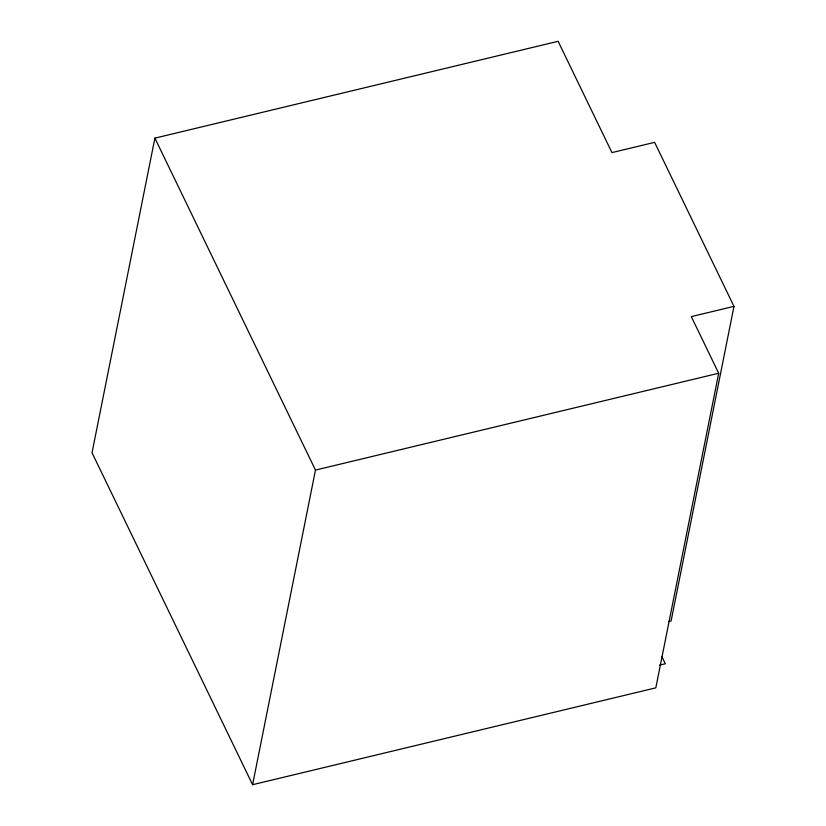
<?xml version="1.0" encoding="UTF-8"?>
<svg xmlns="http://www.w3.org/2000/svg" width="826" height="826" viewBox="0 0 826 826"><rect width="100%" height="100%" fill="white"/><g stroke="black" fill="none" stroke-linecap="round" stroke-linejoin="round"><path stroke-width="1.24" d="M154.896 138.149L92.027 452.762L252.601 784.7L655.823 687.851L718.692 373.238L691.3 316.616L733.973 306.363L654.626 142.351L611.952 152.593L558.118 41.3L154.896 138.149L315.47 470.087L252.601 784.7M733.973 306.363L671.104 620.976L668.616 621.575M315.47 470.087L718.692 373.238M659.416 665.188L665.343 663.774L661.987 656.815"/></g></svg>
